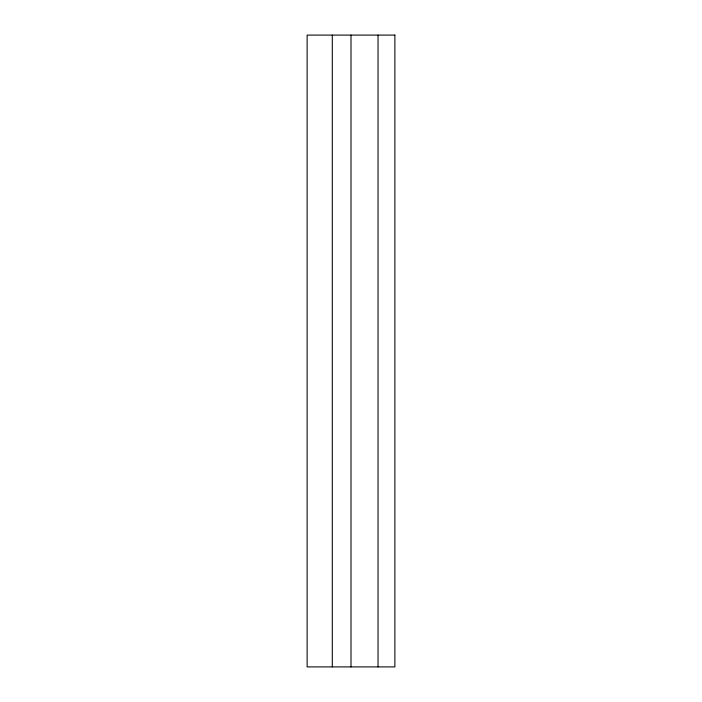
<?xml version="1.0" encoding="UTF-8"?>
<svg xmlns="http://www.w3.org/2000/svg" width="702" height="702" viewBox="0 0 702 702"><rect width="100%" height="100%" fill="white"/><g stroke="black" fill="none" stroke-linecap="round" stroke-linejoin="round"><path stroke-width="1.05" d="M378.036 35.1L378.036 666.9M351 35.1L351 666.9M332.3 35.1L332.3 666.9M394.875 35.1L307.125 35.1L307.125 666.9L394.875 666.9L394.875 35.1"/></g></svg>
